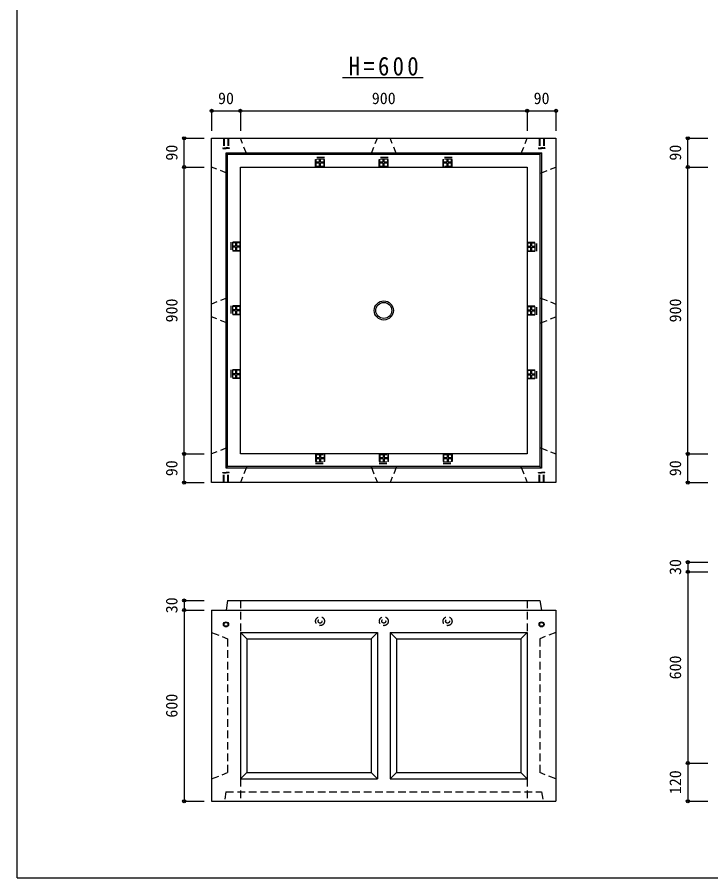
# Model space of a CAD drawing. Units: millimetres at full size, sheet at 1:20. Extents: x -3925 to 3915, y -2795 to 2605.
# Drawn here: x -3925 to -1750, y -2795 to -95 of the extents above; entities that cross this region are included whole.
import ezdxf
from ezdxf.enums import TextEntityAlignment as Align

# ---------------------------------------------------------------- set-up
doc = ezdxf.new("R2010")
doc.units = ezdxf.units.MM
doc.header["$LTSCALE"] = 20
doc.header["$PDMODE"] = 32
doc.header["$PDSIZE"] = 10
doc.linetypes.add('DASHED1', pattern=[1.8, 1.2, -0.6])
for name, color, linetype in [('0-1_躯体', 3, 'DASHED1'), ('0-3_建具', 7, 'Continuous'), ('F-0_F-0ﾚｲﾔ', 2, 'Continuous')]:
    doc.layers.add(name, color=color, linetype=linetype)
doc.styles.add('ＭＳ ゴシック', font='')
doc.styles.get('ＭＳ ゴシック').set_extended_font_data('MS Gothic')

msp = doc.modelspace()

# ---------------------------------------------------------------- linework, layer by layer
at = {"layer": '0-1_躯体', "linetype": 'Continuous'}
for p, q in [((-3315.33, -475.26), (-2235.33, -475.26)), ((-3315.33, -1555.26), (-3315.33, -475.26)), ((-2235.33, -475.26), (-2235.33, -1555.26)), ((-3270.33, -520.26), (-3265.33, -525.26)), ((-3265.33, -525.26), (-2285.33, -525.26)), ((-3265.33, -1505.26), (-3265.33, -525.26)), ((-2280.33, -520.26), (-2285.33, -525.26)), ((-2285.33, -525.26), (-2285.33, -1505.26)), ((-3225.33, -565.26), (-2325.33, -565.26)), ((-3225.33, -1465.26), (-3225.33, -565.26)), ((-2325.33, -565.26), (-2325.33, -1465.26)), ((-2325.33, -1465.26), (-3225.33, -1465.26)), ((-3270.33, -1510.26), (-3265.33, -1505.26)), ((-2285.33, -1505.26), (-3265.33, -1505.26)), ((-2280.33, -1510.26), (-2285.33, -1505.26)), ((-2235.33, -1555.26), (-3315.33, -1555.26)), ((-3265.33, -1925.26), (-3270.33, -1955.26)), ((-3265.33, -1925.26), (-2285.33, -1925.26)), ((-2285.33, -1925.26), (-2280.33, -1955.26)), ((-3315.33, -1955.26), (-2235.33, -1955.26)), ((-3315.33, -1955.26), (-3315.33, -2555.26)), ((-2235.33, -1955.26), (-2235.33, -2555.26)), ((-3225.33, -2025.26), (-3205.33, -2045.26)), ((-3225.33, -2025.26), (-2795.33, -2025.26)), ((-3225.33, -2025.26), (-3225.33, -2485.26)), ((-3205.33, -2045.26), (-2815.33, -2045.26)), ((-3205.33, -2045.26), (-3205.33, -2465.26)), ((-2795.33, -2025.26), (-2815.33, -2045.26)), ((-2815.33, -2045.26), (-2815.33, -2465.26)), ((-2795.33, -2025.26), (-2795.33, -2485.26)), ((-2755.33, -2025.26), (-2735.33, -2045.26)), ((-2755.33, -2025.26), (-2325.33, -2025.26)), ((-2735.33, -2045.26), (-2345.33, -2045.26)), ((-2325.33, -2025.26), (-2345.33, -2045.26)), ((-2345.33, -2045.26), (-2345.33, -2465.26)), ((-2325.33, -2025.26), (-2325.33, -2485.26)), ((-3225.33, -2485.26), (-3205.33, -2465.26)), ((-3205.33, -2465.26), (-2815.33, -2465.26)), ((-2795.33, -2485.26), (-2815.33, -2465.26)), ((-2755.33, -2485.26), (-2735.33, -2465.26)), ((-2325.33, -2485.26), (-2345.33, -2465.26)), ((-3225.33, -2485.26), (-2795.33, -2485.26)), ((-3315.33, -2555.26), (-2235.33, -2555.26))]:
    msp.add_line(p, q, dxfattribs=at)
at = {"layer": '0-1_躯体'}
for p, q in [((-3278.33, -475.26), (-3278.33, -505.26)), ((-3262.33, -475.26), (-3262.33, -505.26)), ((-3205.33, -525.26), (-3225.33, -475.26)), ((-2815.33, -525.26), (-2795.33, -475.26)), ((-2735.33, -525.26), (-2755.33, -475.26)), ((-2345.33, -525.26), (-2325.33, -475.26)), ((-2288.33, -475.26), (-2288.33, -505.26)), ((-2272.33, -475.26), (-2272.33, -505.26)), ((-3280.33, -505.26), (-3280.33, -507.26)), ((-3280.33, -505.26), (-3278.33, -505.26)), ((-3280.33, -507.26), (-3270.33, -507.26)), ((-3260.33, -507.26), (-3270.33, -507.26)), ((-3260.33, -505.26), (-3262.33, -505.26)), ((-3260.33, -505.26), (-3260.33, -507.26)), ((-2290.33, -505.26), (-2290.33, -507.26)), ((-2290.33, -505.26), (-2288.33, -505.26)), ((-2290.33, -507.26), (-2280.33, -507.26)), ((-2270.33, -507.26), (-2280.33, -507.26)), ((-2270.33, -505.26), (-2272.33, -505.26)), ((-2270.33, -505.26), (-2270.33, -507.26)), ((-2961.33, -535.26), (-2989.33, -535.26)), ((-2989.33, -565.26), (-2989.33, -535.26)), ((-2961.33, -565.26), (-2961.33, -535.26)), ((-2761.33, -535.26), (-2789.33, -535.26)), ((-2789.33, -565.26), (-2789.33, -535.26)), ((-2761.33, -565.26), (-2761.33, -535.26)), ((-2561.33, -535.26), (-2589.33, -535.26)), ((-2589.33, -565.26), (-2589.33, -535.26)), ((-2561.33, -565.26), (-2561.33, -535.26)), ((-3265.33, -585.26), (-3315.33, -565.26)), ((-2961.33, -540.26), (-2989.33, -540.26)), ((-2961.33, -563.76), (-2989.33, -563.76)), ((-2976.83, -553.51), (-2987.83, -553.51)), ((-2987.83, -563.76), (-2987.83, -553.51)), ((-2976.83, -550.51), (-2976.83, -540.26)), ((-2976.83, -563.76), (-2976.83, -553.51)), ((-2973.83, -550.51), (-2973.83, -540.26)), ((-2962.83, -550.51), (-2973.83, -550.51)), ((-2973.83, -563.76), (-2973.83, -553.51)), ((-2962.83, -550.51), (-2962.83, -540.26)), ((-2761.33, -540.26), (-2789.33, -540.26)), ((-2761.33, -563.76), (-2789.33, -563.76)), ((-2776.83, -553.51), (-2787.83, -553.51)), ((-2787.83, -563.76), (-2787.83, -553.51)), ((-2776.83, -550.51), (-2776.83, -540.26)), ((-2776.83, -563.76), (-2776.83, -553.51)), ((-2773.83, -550.51), (-2773.83, -540.26)), ((-2762.83, -550.51), (-2773.83, -550.51)), ((-2773.83, -563.76), (-2773.83, -553.51)), ((-2762.83, -550.51), (-2762.83, -540.26)), ((-2561.33, -540.26), (-2589.33, -540.26)), ((-2561.33, -563.76), (-2589.33, -563.76)), ((-2576.83, -553.51), (-2587.83, -553.51)), ((-2587.83, -563.76), (-2587.83, -553.51)), ((-2576.83, -550.51), (-2576.83, -540.26)), ((-2576.83, -563.76), (-2576.83, -553.51)), ((-2573.83, -550.51), (-2573.83, -540.26)), ((-2562.83, -550.51), (-2573.83, -550.51)), ((-2573.83, -563.76), (-2573.83, -553.51)), ((-2562.83, -550.51), (-2562.83, -540.26)), ((-2285.33, -585.26), (-2235.33, -565.26)), ((-3255.33, -801.26), (-3255.33, -829.26)), ((-3225.33, -801.26), (-3255.33, -801.26)), ((-3250.33, -801.26), (-3250.33, -829.26)), ((-3240.08, -802.76), (-3250.33, -802.76)), ((-3240.08, -802.76), (-3240.08, -813.76)), ((-3226.83, -801.26), (-3226.83, -829.26)), ((-2325.33, -801.26), (-2295.33, -801.26)), ((-2323.83, -829.26), (-2323.83, -801.26)), ((-2323.83, -802.76), (-2313.58, -802.76)), ((-2313.58, -813.76), (-2313.58, -802.76)), ((-2300.33, -829.26), (-2300.33, -801.26)), ((-2295.33, -829.26), (-2295.33, -801.26)), ((-3225.33, -829.26), (-3255.33, -829.26)), ((-3240.08, -813.76), (-3250.33, -813.76)), ((-3240.08, -816.76), (-3250.33, -816.76)), ((-3226.83, -813.76), (-3237.08, -813.76)), ((-3226.83, -816.76), (-3237.08, -816.76)), ((-3237.08, -816.76), (-3237.08, -827.76)), ((-3226.83, -827.76), (-3237.08, -827.76)), ((-2325.33, -829.26), (-2295.33, -829.26)), ((-2323.83, -813.76), (-2313.58, -813.76)), ((-2323.83, -816.76), (-2313.58, -816.76)), ((-2310.58, -813.76), (-2300.33, -813.76)), ((-2310.58, -816.76), (-2300.33, -816.76)), ((-2310.58, -827.76), (-2310.58, -816.76)), ((-2310.58, -827.76), (-2300.33, -827.76)), ((-3265.33, -975.26), (-3315.33, -995.26)), ((-2285.33, -975.26), (-2235.33, -995.26)), ((-3255.33, -1001.26), (-3255.33, -1029.26)), ((-3225.33, -1001.26), (-3255.33, -1001.26)), ((-3250.33, -1001.26), (-3250.33, -1029.26)), ((-3240.08, -1002.76), (-3250.33, -1002.76)), ((-3240.08, -1013.76), (-3250.33, -1013.76)), ((-3240.08, -1016.76), (-3250.33, -1016.76)), ((-3240.08, -1002.76), (-3240.08, -1013.76)), ((-3226.83, -1013.76), (-3237.08, -1013.76)), ((-3226.83, -1016.76), (-3237.08, -1016.76)), ((-3237.08, -1016.76), (-3237.08, -1027.76)), ((-3226.83, -1001.26), (-3226.83, -1029.26)), ((-2325.33, -1001.26), (-2295.33, -1001.26)), ((-2323.83, -1029.26), (-2323.83, -1001.26)), ((-2323.83, -1002.76), (-2313.58, -1002.76)), ((-2323.83, -1013.76), (-2313.58, -1013.76)), ((-2323.83, -1016.76), (-2313.58, -1016.76)), ((-2313.58, -1013.76), (-2313.58, -1002.76)), ((-2310.58, -1013.76), (-2300.33, -1013.76)), ((-2310.58, -1016.76), (-2300.33, -1016.76)), ((-2310.58, -1027.76), (-2310.58, -1016.76)), ((-2300.33, -1029.26), (-2300.33, -1001.26)), ((-2295.33, -1029.26), (-2295.33, -1001.26)), ((-3265.33, -1055.26), (-3315.33, -1035.26)), ((-3225.33, -1029.26), (-3255.33, -1029.26)), ((-3226.83, -1027.76), (-3237.08, -1027.76)), ((-2325.33, -1029.26), (-2295.33, -1029.26)), ((-2310.58, -1027.76), (-2300.33, -1027.76)), ((-2285.33, -1055.26), (-2235.33, -1035.26)), ((-3255.33, -1201.26), (-3255.33, -1229.26)), ((-3225.33, -1201.26), (-3255.33, -1201.26)), ((-3250.33, -1201.26), (-3250.33, -1229.26)), ((-3240.08, -1202.76), (-3250.33, -1202.76)), ((-3240.08, -1213.76), (-3250.33, -1213.76)), ((-3240.08, -1202.76), (-3240.08, -1213.76)), ((-3226.83, -1213.76), (-3237.08, -1213.76)), ((-3226.83, -1201.26), (-3226.83, -1229.26)), ((-2325.33, -1201.26), (-2295.33, -1201.26)), ((-2323.83, -1229.26), (-2323.83, -1201.26)), ((-2323.83, -1202.76), (-2313.58, -1202.76)), ((-2323.83, -1213.76), (-2313.58, -1213.76)), ((-2313.58, -1213.76), (-2313.58, -1202.76)), ((-2310.58, -1213.76), (-2300.33, -1213.76)), ((-2300.33, -1229.26), (-2300.33, -1201.26)), ((-2295.33, -1229.26), (-2295.33, -1201.26)), ((-3225.33, -1229.26), (-3255.33, -1229.26)), ((-3240.08, -1216.76), (-3250.33, -1216.76)), ((-3226.83, -1216.76), (-3237.08, -1216.76)), ((-3237.08, -1216.76), (-3237.08, -1227.76)), ((-3226.83, -1227.76), (-3237.08, -1227.76)), ((-2325.33, -1229.26), (-2295.33, -1229.26)), ((-2323.83, -1216.76), (-2313.58, -1216.76)), ((-2310.58, -1216.76), (-2300.33, -1216.76)), ((-2310.58, -1227.76), (-2310.58, -1216.76)), ((-2310.58, -1227.76), (-2300.33, -1227.76)), ((-3265.33, -1445.26), (-3315.33, -1465.26)), ((-2285.33, -1445.26), (-2235.33, -1465.26)), ((-2989.33, -1465.26), (-2989.33, -1495.26)), ((-2989.33, -1466.76), (-2961.33, -1466.76)), ((-2987.83, -1480.01), (-2987.83, -1490.26)), ((-2987.83, -1480.01), (-2976.83, -1480.01)), ((-2976.83, -1466.76), (-2976.83, -1477.01)), ((-2976.83, -1480.01), (-2976.83, -1490.26)), ((-2973.83, -1466.76), (-2973.83, -1477.01)), ((-2973.83, -1477.01), (-2962.83, -1477.01)), ((-2973.83, -1480.01), (-2973.83, -1490.26)), ((-2962.83, -1466.76), (-2962.83, -1477.01)), ((-2961.33, -1465.26), (-2961.33, -1495.26)), ((-2789.33, -1465.26), (-2789.33, -1495.26)), ((-2789.33, -1466.76), (-2761.33, -1466.76)), ((-2787.83, -1480.01), (-2787.83, -1490.26)), ((-2787.83, -1480.01), (-2776.83, -1480.01)), ((-2776.83, -1466.76), (-2776.83, -1477.01)), ((-2776.83, -1480.01), (-2776.83, -1490.26)), ((-2773.83, -1466.76), (-2773.83, -1477.01)), ((-2773.83, -1477.01), (-2762.83, -1477.01)), ((-2773.83, -1480.01), (-2773.83, -1490.26)), ((-2762.83, -1466.76), (-2762.83, -1477.01)), ((-2761.33, -1465.26), (-2761.33, -1495.26)), ((-2589.33, -1465.26), (-2589.33, -1495.26)), ((-2589.33, -1466.76), (-2561.33, -1466.76)), ((-2587.83, -1480.01), (-2587.83, -1490.26)), ((-2587.83, -1480.01), (-2576.83, -1480.01)), ((-2576.83, -1466.76), (-2576.83, -1477.01)), ((-2576.83, -1480.01), (-2576.83, -1490.26)), ((-2573.83, -1466.76), (-2573.83, -1477.01)), ((-2573.83, -1477.01), (-2562.83, -1477.01)), ((-2573.83, -1480.01), (-2573.83, -1490.26)), ((-2562.83, -1466.76), (-2562.83, -1477.01)), ((-2561.33, -1465.26), (-2561.33, -1495.26)), ((-3205.33, -1505.26), (-3225.33, -1555.26)), ((-2989.33, -1490.26), (-2961.33, -1490.26)), ((-2989.33, -1495.26), (-2961.33, -1495.26)), ((-2815.33, -1505.26), (-2795.33, -1555.26)), ((-2789.33, -1490.26), (-2761.33, -1490.26)), ((-2789.33, -1495.26), (-2761.33, -1495.26)), ((-2735.33, -1505.26), (-2755.33, -1555.26)), ((-2589.33, -1490.26), (-2561.33, -1490.26)), ((-2589.33, -1495.26), (-2561.33, -1495.26)), ((-2345.33, -1505.26), (-2325.33, -1555.26)), ((-3280.33, -1525.26), (-3280.33, -1523.26)), ((-3280.33, -1523.26), (-3270.33, -1523.26)), ((-3280.33, -1525.26), (-3278.33, -1525.26)), ((-3278.33, -1555.26), (-3278.33, -1525.26)), ((-3260.33, -1523.26), (-3270.33, -1523.26)), ((-3262.33, -1555.26), (-3262.33, -1525.26)), ((-3260.33, -1525.26), (-3262.33, -1525.26)), ((-3260.33, -1525.26), (-3260.33, -1523.26)), ((-2290.33, -1525.26), (-2290.33, -1523.26)), ((-2290.33, -1523.26), (-2280.33, -1523.26)), ((-2290.33, -1525.26), (-2288.33, -1525.26)), ((-2288.33, -1555.26), (-2288.33, -1525.26)), ((-2270.33, -1523.26), (-2280.33, -1523.26)), ((-2272.33, -1555.26), (-2272.33, -1525.26)), ((-2270.33, -1525.26), (-2272.33, -1525.26)), ((-2270.33, -1525.26), (-2270.33, -1523.26)), ((-3225.33, -1925.26), (-3225.33, -2025.26)), ((-2325.33, -1925.26), (-2325.33, -2025.26)), ((-3315.33, -2025.26), (-3265.33, -2045.26)), ((-3265.33, -2045.26), (-3265.33, -2465.26)), ((-2235.33, -2025.26), (-2285.33, -2045.26)), ((-2285.33, -2045.26), (-2285.33, -2465.26)), ((-3315.33, -2485.26), (-3265.33, -2465.26)), ((-2235.33, -2485.26), (-2285.33, -2465.26)), ((-3225.33, -2485.26), (-3225.33, -2555.26)), ((-2325.33, -2485.26), (-2325.33, -2555.26)), ((-3270.35, -2525.26), (-3275.37, -2555.35))]:
    msp.add_line(p, q, dxfattribs=at)
for points in [[(-3276.33, -475.26), (-3276.33, -505.26), (-3270.33, -505.26)], [(-3264.33, -475.26), (-3264.33, -505.26), (-3270.33, -505.26)], [(-2286.33, -475.26), (-2286.33, -505.26), (-2280.33, -505.26)], [(-2274.33, -475.26), (-2274.33, -505.26), (-2280.33, -505.26)], [(-2976.83, -550.51), (-2987.83, -550.51), (-2987.83, -540.26)], [(-2962.83, -563.76), (-2962.83, -553.51), (-2973.83, -553.51)], [(-2776.83, -550.51), (-2787.83, -550.51), (-2787.83, -540.26)], [(-2762.83, -563.76), (-2762.83, -553.51), (-2773.83, -553.51)], [(-2576.83, -550.51), (-2587.83, -550.51), (-2587.83, -540.26)], [(-2562.83, -563.76), (-2562.83, -553.51), (-2573.83, -553.51)], [(-3226.83, -802.76), (-3237.08, -802.76), (-3237.08, -813.76)], [(-2310.58, -813.76), (-2310.58, -802.76), (-2300.33, -802.76)], [(-3240.08, -816.76), (-3240.08, -827.76), (-3250.33, -827.76)], [(-2323.83, -827.76), (-2313.58, -827.76), (-2313.58, -816.76)], [(-3240.08, -1016.76), (-3240.08, -1027.76), (-3250.33, -1027.76)], [(-3226.83, -1002.76), (-3237.08, -1002.76), (-3237.08, -1013.76)], [(-2323.83, -1027.76), (-2313.58, -1027.76), (-2313.58, -1016.76)], [(-2310.58, -1013.76), (-2310.58, -1002.76), (-2300.33, -1002.76)], [(-3226.83, -1202.76), (-3237.08, -1202.76), (-3237.08, -1213.76)], [(-2310.58, -1213.76), (-2310.58, -1202.76), (-2300.33, -1202.76)], [(-3240.08, -1216.76), (-3240.08, -1227.76), (-3250.33, -1227.76)], [(-2323.83, -1227.76), (-2313.58, -1227.76), (-2313.58, -1216.76)], [(-2987.83, -1466.76), (-2987.83, -1477.01), (-2976.83, -1477.01)], [(-2973.83, -1480.01), (-2962.83, -1480.01), (-2962.83, -1490.26)], [(-2787.83, -1466.76), (-2787.83, -1477.01), (-2776.83, -1477.01)], [(-2773.83, -1480.01), (-2762.83, -1480.01), (-2762.83, -1490.26)], [(-2587.83, -1466.76), (-2587.83, -1477.01), (-2576.83, -1477.01)], [(-2573.83, -1480.01), (-2562.83, -1480.01), (-2562.83, -1490.26)], [(-3276.33, -1555.26), (-3276.33, -1525.26), (-3270.33, -1525.26)], [(-3264.33, -1555.26), (-3264.33, -1525.26), (-3270.33, -1525.26)], [(-2286.33, -1555.26), (-2286.33, -1525.26), (-2280.33, -1525.26)], [(-2274.33, -1555.26), (-2274.33, -1525.26), (-2280.33, -1525.26)], [(-3270.35, -2525.26), (-2280.31, -2525.26), (-2275.29, -2555.35)]]:
    msp.add_lwpolyline(points, dxfattribs=at)
at = {"layer": '0-1_躯体', "linetype": 'Continuous'}
for points in [[(-3270.33, -520.26), (-2280.33, -520.26), (-2285.33, -525.26)], [(-3270.33, -1510.26), (-3270.33, -520.26), (-3265.33, -525.26)], [(-2280.33, -520.26), (-2280.33, -1510.26), (-2285.33, -1505.26)], [(-2280.33, -1510.26), (-3270.33, -1510.26), (-3265.33, -1505.26)], [(-2755.33, -2025.26), (-2755.33, -2485.26), (-2325.33, -2485.26)], [(-2735.33, -2045.26), (-2735.33, -2465.26), (-2345.33, -2465.26)]]:
    msp.add_lwpolyline(points, dxfattribs=at)
for centre, radius in [((-2775.33, -1015.26), 30), ((-2775.33, -1015.26), 25), ((-3270.33, -2000.26), 8), ((-3270.33, -2000.26), 6), ((-2280.33, -2000.26), 8), ((-2280.33, -2000.26), 6)]:
    msp.add_circle(centre, radius, dxfattribs=at)
at = {"layer": '0-1_躯体'}
for centre, radius in [((-2975.33, -1990.26), 14), ((-2975.33, -1990.26), 6), ((-2775.33, -1990.26), 14), ((-2775.33, -1990.26), 6), ((-2575.33, -1990.26), 14), ((-2575.33, -1990.26), 6)]:
    msp.add_circle(centre, radius, dxfattribs=at)
at = {"layer": '0-3_建具', "color": 2}
msp.add_line((-2904.83, -284.33), (-2651.47, -284.33), dxfattribs=at)
at = {"layer": '0-3_建具'}
for p, q in [((-3315.33, -388.99), (-3225.33, -388.99)), ((-3315.33, -388.99), (-3315.33, -451.86)), ((-3225.33, -388.99), (-3225.33, -451.86)), ((-3225.33, -388.99), (-2325.33, -388.99)), ((-2325.33, -388.99), (-2325.33, -451.86)), ((-2325.33, -388.99), (-2235.33, -388.99)), ((-2235.33, -388.99), (-2235.33, -451.86)), ((-3401.6, -565.26), (-3401.6, -475.26)), ((-3401.6, -475.26), (-3338.73, -475.26)), ((-1821.6, -565.26), (-1821.6, -475.26)), ((-1821.6, -475.26), (-1758.73, -475.26)), ((-3401.6, -1465.26), (-3401.6, -565.26)), ((-3401.6, -565.26), (-3338.73, -565.26)), ((-1821.6, -1465.26), (-1821.6, -565.26)), ((-1821.6, -565.26), (-1758.73, -565.26)), ((-3401.6, -1555.26), (-3401.6, -1465.26)), ((-3401.6, -1465.26), (-3338.73, -1465.26)), ((-1821.6, -1555.26), (-1821.6, -1465.26)), ((-1821.6, -1465.26), (-1758.73, -1465.26)), ((-3401.6, -1555.26), (-3338.73, -1555.26)), ((-1821.6, -1555.26), (-1758.73, -1555.26)), ((-1821.6, -1805.26), (-1821.6, -1835.26)), ((-1821.6, -1805.26), (-1758.73, -1805.26)), ((-1821.6, -1835.26), (-1758.73, -1835.26)), ((-1821.6, -1835.26), (-1821.6, -2435.26)), ((-3401.6, -1925.26), (-3401.6, -1955.26)), ((-3401.6, -1925.26), (-3338.73, -1925.26)), ((-3401.6, -1955.26), (-3338.73, -1955.26)), ((-3401.6, -1955.26), (-3401.6, -2555.26)), ((-1821.6, -2435.26), (-1758.73, -2435.26)), ((-1821.6, -2435.26), (-1821.6, -2555.26)), ((-3401.6, -2555.26), (-3338.73, -2555.26)), ((-1821.6, -2555.26), (-1758.73, -2555.26))]:
    msp.add_line(p, q, dxfattribs=at)
for p in [(-3315.33, -388.99), (-3225.33, -388.99), (-2325.33, -388.99), (-2235.33, -388.99), (-3401.6, -475.26), (-1821.6, -475.26), (-3401.6, -565.26), (-1821.6, -565.26), (-3401.6, -1465.26), (-1821.6, -1465.26), (-3401.6, -1555.26), (-1821.6, -1555.26), (-1821.6, -1805.26), (-1821.6, -1835.26), (-3401.6, -1925.26), (-3401.6, -1955.26), (-1821.6, -2435.26), (-3401.6, -2555.26), (-1821.6, -2555.26)]:
    msp.add_point(p, dxfattribs=at)
at = {"layer": 'F-0_F-0ﾚｲﾔ'}
msp.add_line((-3925.33, -2795.26), (3914.67, -2795.26), dxfattribs=at)
msp.add_lwpolyline([(-3925.33, -2795.26), (-3925.33, 2604.74), (3914.67, 2604.74)], dxfattribs=at)

# ---------------------------------------------------------------- texts
at = {"layer": '0-3_建具', "color": 4, "style": 'ＭＳ ゴシック'}
for s, p in [('90', (-3295.33, -378.99)), ('900', (-2812.83, -378.99)), ('90', (-2305.33, -378.99))]:
    msp.add_text(s, height=36.66, dxfattribs=at).set_placement(p, align=Align.BOTTOM_LEFT)
for s, p in [('90', (-3411.6, -545.26)), ('90', (-1831.6, -545.26)), ('900', (-3411.6, -1052.76)), ('900', (-1831.6, -1052.76)), ('90', (-3411.6, -1535.26)), ('90', (-1831.6, -1535.26)), ('30', (-1831.6, -1845.26)), ('30', (-3411.6, -1965.26)), ('600', (-1831.6, -2172.76)), ('600', (-3411.6, -2292.76)), ('120', (-1831.6, -2532.76))]:
    msp.add_text(s, height=36.66, rotation=90, dxfattribs=at).set_placement(p, align=Align.BOTTOM_LEFT)
at = {"layer": '0-3_建具', "insert": (-2885.64, -279.05), "char_height": 58.65, "attachment_point": 7, "style": 'ＭＳ ゴシック'}
msp.add_mtext('\\T1.28;\\W0.9;H=600', dxfattribs=at)

doc.saveas('drawing.dxf')
